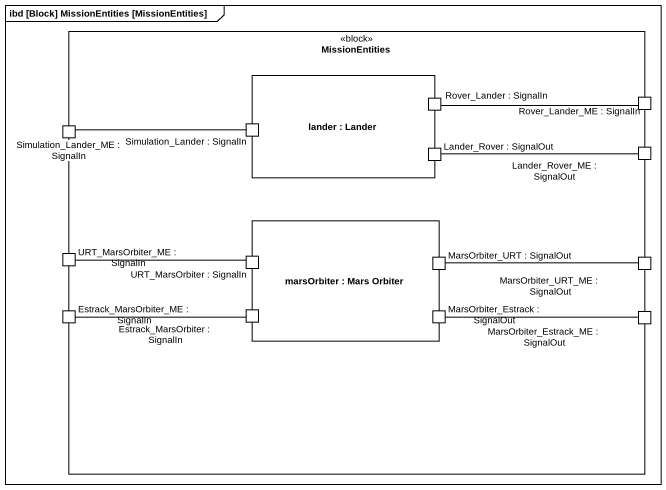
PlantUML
@startuml
mainframe ibd [Block] MissionEntities [MissionEntities]
rectangle MissionEntities <<block>> {
  rectangle "lander : Lander" as lander {
    port "Simulation_Lander : SignalIn" as Simulation_Lander_SignalIn
    port "Rover_Lander : SignalIn" as Rover_Lander_SignalIn
    port "Lander_Rover : SignalOut" as Lander_Rover_SignalOut
  }
  port "Rover_Lander_ME : SignalIn" as Rover_Lander_ME_SignalIn
  port "Simulation_Lander_ME : SignalIn" as Simulation_Lander_ME
  port "Lander_Rover_ME : SignalOut" as Lander_Rover_ME_SignalOut
  rectangle "marsOrbiter : Mars Orbiter" as marsOrbiter {
    port "URT_MarsOrbiter : SignalIn" as URT_MarsOrbiter_SignalIn
    port "MarsOrbiter_URT : SignalOut" as MarsOrbiter_URT_SignalOut
    port "Estrack_MarsOrbiter : SignalIn" as Estrack_MarsOrbiter_SignalIn
    port "MarsOrbiter_Estrack : SignalOut" as MarsOrbiter_Estrack
  }
  port "URT_MarsOrbiter_ME : SignalIn" as URT_MarsOrbiter_ME_SignalIn
  port "MarsOrbiter_URT_ME : SignalOut" as MarsOrbiter_URT_ME_SignalOut
  port "Estrack_MarsOrbiter_ME : SignalIn" as Estrack_MarsOrbiter_ME
  port "MarsOrbiter_Estrack_ME : SignalOut" as MarsOrbiter_Estrack_ME
}
Rover_Lander_SignalIn -right- Rover_Lander_ME_SignalIn
Simulation_Lander_ME -right- Simulation_Lander_SignalIn
Lander_Rover_SignalOut -right- Lander_Rover_ME_SignalOut
URT_MarsOrbiter_ME_SignalIn -right- URT_MarsOrbiter_SignalIn
MarsOrbiter_URT_SignalOut -right- MarsOrbiter_URT_ME_SignalOut
Estrack_MarsOrbiter_ME -right- Estrack_MarsOrbiter_SignalIn
MarsOrbiter_Estrack -right- MarsOrbiter_Estrack_ME
@enduml
